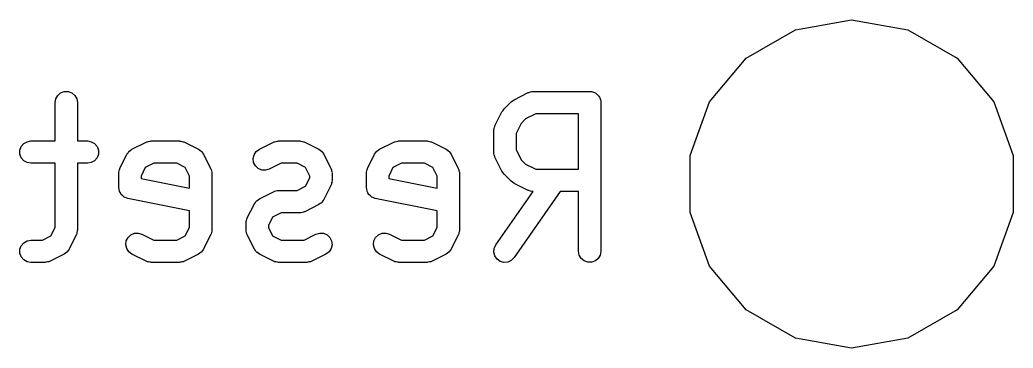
# Model space of a CAD drawing. Extents: x 57 to 266, y -122 to -64.
# Drawn here: x 238.04 to 251.41, y -87.93 to -83.52 of the extents above; entities that cross this region are included whole.
import ezdxf

# ---------------------------------------------------------------- set-up
doc = ezdxf.new("R2010")
doc.units = 0
doc.header["$MEASUREMENT"] = 0
doc.layers.add('BLACK', color=7, linetype='CONTINUOUS')

msp = doc.modelspace()

# ---------------------------------------------------------------- linework, layer by layer
at = {"layer": 'Black'}
for p, q in [((248.482, -83.6498), (249.237, -83.5166)), ((249.237, -83.5166), (249.993, -83.6498)), ((247.818, -84.0333), (248.482, -83.6498)), ((249.993, -83.6498), (250.657, -84.0333)), ((247.325, -84.6208), (247.818, -84.0333)), ((250.657, -84.0333), (251.15, -84.6208)), ((238.55, -84.5333), (238.59, -84.4999)), ((238.59, -84.4999), (238.639, -84.482)), ((238.639, -84.482), (238.691, -84.482)), ((238.691, -84.482), (238.74, -84.4999)), ((238.74, -84.4999), (238.78, -84.5333)), ((244.693, -84.5908), (244.884, -84.4956)), ((244.884, -84.4956), (244.892, -84.4931)), ((244.892, -84.4931), (244.9, -84.4888)), ((244.9, -84.4888), (244.917, -84.4858)), ((244.917, -84.4858), (244.934, -84.4807)), ((244.934, -84.4807), (244.942, -84.4813)), ((244.942, -84.4813), (244.951, -84.4798)), ((244.951, -84.4798), (245.713, -84.4798)), ((245.713, -84.4798), (245.726, -84.482)), ((245.726, -84.482), (245.739, -84.482)), ((245.739, -84.482), (245.751, -84.4865)), ((245.751, -84.4865), (245.764, -84.4888)), ((245.764, -84.4888), (245.775, -84.4954)), ((245.775, -84.4954), (245.788, -84.4999)), ((245.788, -84.4999), (245.798, -84.5083)), ((238.515, -84.6298), (238.524, -84.5785)), ((238.515, -85.1464), (238.515, -84.6298)), ((238.524, -84.5785), (238.55, -84.5333)), ((238.78, -84.5333), (238.806, -84.5785)), ((238.806, -84.5785), (238.815, -84.6298)), ((238.815, -84.6298), (238.815, -85.1464)), ((244.559, -84.7142), (244.654, -84.6189)), ((244.654, -84.6189), (244.674, -84.6051)), ((244.674, -84.6051), (244.693, -84.5908)), ((245.798, -84.5083), (245.809, -84.5149)), ((245.809, -84.5149), (245.818, -84.5249)), ((245.818, -84.5249), (245.828, -84.5333)), ((245.828, -84.5333), (245.834, -84.5447)), ((245.834, -84.5447), (245.843, -84.5548)), ((245.843, -84.5548), (245.847, -84.5671)), ((245.847, -84.5671), (245.854, -84.5785)), ((245.854, -84.5785), (245.856, -84.5914)), ((245.856, -84.5914), (245.861, -84.6037)), ((245.861, -84.6037), (245.861, -84.6168)), ((245.861, -84.6168), (245.863, -84.6298)), ((245.863, -84.6298), (245.863, -86.6298)), ((247.063, -85.3415), (247.325, -84.6208)), ((251.15, -84.6208), (251.412, -85.3415)), ((244.436, -84.9436), (244.531, -84.7532)), ((244.531, -84.7532), (244.545, -84.7339)), ((244.545, -84.7339), (244.559, -84.7142)), ((244.849, -84.8483), (244.788, -84.9091)), ((244.986, -84.7798), (244.849, -84.8483)), ((245.563, -84.7798), (244.986, -84.7798)), ((245.563, -85.5274), (245.563, -84.7798)), ((244.42, -85.0107), (244.421, -85.0022)), ((244.42, -85.2964), (244.42, -85.0107)), ((244.421, -84.9936), (244.426, -84.9767)), ((244.421, -85.0022), (244.421, -84.9936)), ((244.426, -84.9767), (244.429, -84.9594)), ((244.429, -84.9594), (244.433, -84.9519)), ((244.433, -84.9519), (244.436, -84.9436)), ((244.788, -84.9091), (244.72, -85.0461)), ((238.093, -85.1815), (238.138, -85.1555)), ((238.138, -85.1555), (238.189, -85.1464)), ((238.189, -85.1464), (238.515, -85.1464)), ((238.815, -85.1464), (238.951, -85.1464)), ((238.951, -85.1464), (239.002, -85.1555)), ((239.002, -85.1555), (239.047, -85.1815)), ((239.55, -85.2575), (239.741, -85.1623)), ((239.741, -85.1623), (239.749, -85.1598)), ((239.749, -85.1598), (239.757, -85.1555)), ((239.757, -85.1555), (239.774, -85.1524)), ((239.774, -85.1524), (239.791, -85.1474)), ((239.791, -85.1474), (239.8, -85.1479)), ((239.8, -85.1479), (239.808, -85.1464)), ((239.808, -85.1464), (240.189, -85.1464)), ((240.189, -85.1464), (240.198, -85.1479)), ((240.198, -85.1479), (240.206, -85.1474)), ((240.206, -85.1474), (240.223, -85.1524)), ((240.223, -85.1524), (240.24, -85.1555)), ((240.24, -85.1555), (240.248, -85.1598)), ((240.248, -85.1598), (240.256, -85.1623)), ((240.256, -85.1623), (240.447, -85.2575)), ((241.265, -85.2575), (241.455, -85.1623)), ((241.455, -85.1623), (241.464, -85.1598)), ((241.464, -85.1598), (241.471, -85.1555)), ((241.471, -85.1555), (241.488, -85.1524)), ((241.488, -85.1524), (241.505, -85.1474)), ((241.505, -85.1474), (241.514, -85.1479)), ((241.514, -85.1479), (241.522, -85.1464)), ((241.522, -85.1464), (241.808, -85.1464)), ((241.808, -85.1464), (241.817, -85.1479)), ((241.817, -85.1479), (241.825, -85.1474)), ((241.825, -85.1474), (241.842, -85.1524)), ((241.842, -85.1524), (241.859, -85.1555)), ((241.859, -85.1555), (241.867, -85.1598)), ((241.867, -85.1598), (241.875, -85.1623)), ((241.875, -85.1623), (242.066, -85.2575)), ((242.884, -85.2575), (243.074, -85.1623)), ((243.074, -85.1623), (243.083, -85.1598)), ((243.083, -85.1598), (243.09, -85.1555)), ((243.09, -85.1555), (243.107, -85.1524)), ((243.107, -85.1524), (243.124, -85.1474)), ((243.124, -85.1474), (243.133, -85.1479)), ((243.133, -85.1479), (243.141, -85.1464)), ((243.141, -85.1464), (243.522, -85.1464)), ((243.522, -85.1464), (243.531, -85.1479)), ((243.531, -85.1479), (243.539, -85.1474)), ((243.539, -85.1474), (243.556, -85.1524)), ((243.556, -85.1524), (243.574, -85.1555)), ((243.574, -85.1555), (243.581, -85.1598)), ((243.581, -85.1598), (243.589, -85.1623)), ((243.589, -85.1623), (243.78, -85.2575)), ((244.72, -85.0461), (244.72, -85.261)), ((238.041, -85.2704), (238.059, -85.2214)), ((238.041, -85.3225), (238.041, -85.2704)), ((238.059, -85.2214), (238.093, -85.1815)), ((239.047, -85.1815), (239.081, -85.2214)), ((239.081, -85.2214), (239.099, -85.2704)), ((239.099, -85.2704), (239.099, -85.3225)), ((239.483, -85.3246), (239.497, -85.3069)), ((239.497, -85.3069), (239.509, -85.2885)), ((239.509, -85.2885), (239.512, -85.2861)), ((239.512, -85.2861), (239.514, -85.2827)), ((239.514, -85.2827), (239.533, -85.2706)), ((239.533, -85.2706), (239.55, -85.2575)), ((240.447, -85.2575), (240.464, -85.2706)), ((240.464, -85.2706), (240.483, -85.2827)), ((240.483, -85.2827), (240.485, -85.2861)), ((240.485, -85.2861), (240.488, -85.2885)), ((240.488, -85.2885), (240.501, -85.3069)), ((240.501, -85.3069), (240.514, -85.3246)), ((241.194, -85.332), (241.223, -85.2885)), ((241.223, -85.2885), (241.265, -85.2575)), ((242.066, -85.2575), (242.083, -85.2706)), ((242.083, -85.2706), (242.102, -85.2827)), ((242.102, -85.2827), (242.104, -85.2861)), ((242.104, -85.2861), (242.107, -85.2885)), ((242.107, -85.2885), (242.12, -85.3069)), ((242.12, -85.3069), (242.133, -85.3246)), ((242.817, -85.3246), (242.83, -85.3069)), ((242.83, -85.3069), (242.842, -85.2885)), ((242.842, -85.2885), (242.845, -85.2861)), ((242.845, -85.2861), (242.848, -85.2827)), ((242.848, -85.2827), (242.866, -85.2706)), ((242.866, -85.2706), (242.884, -85.2575)), ((243.78, -85.2575), (243.798, -85.2706)), ((243.798, -85.2706), (243.816, -85.2827)), ((243.816, -85.2827), (243.818, -85.2861)), ((243.818, -85.2861), (243.822, -85.2885)), ((243.822, -85.2885), (243.834, -85.3069)), ((243.834, -85.3069), (243.847, -85.3246)), ((244.421, -85.3049), (244.42, -85.2964)), ((244.421, -85.3136), (244.421, -85.3049)), ((244.72, -85.261), (244.788, -85.3981)), ((238.059, -85.3714), (238.041, -85.3225)), ((238.093, -85.4113), (238.059, -85.3714)), ((238.138, -85.4374), (238.093, -85.4113)), ((238.189, -85.4464), (238.138, -85.4374)), ((239.002, -85.4374), (238.951, -85.4464)), ((239.047, -85.4113), (239.002, -85.4374)), ((239.081, -85.3714), (239.047, -85.4113)), ((239.099, -85.3225), (239.081, -85.3714)), ((239.388, -85.5151), (239.483, -85.3246)), ((240.514, -85.3246), (240.609, -85.5151)), ((241.182, -85.3827), (241.194, -85.332)), ((241.188, -85.4344), (241.182, -85.3827)), ((241.211, -85.481), (241.188, -85.4344)), ((242.133, -85.3246), (242.228, -85.5151)), ((242.721, -85.5151), (242.817, -85.3246)), ((243.847, -85.3246), (243.942, -85.5151)), ((244.426, -85.3304), (244.421, -85.3136)), ((244.429, -85.3477), (244.426, -85.3304)), ((244.433, -85.3552), (244.429, -85.3477)), ((244.436, -85.3635), (244.433, -85.3552)), ((244.531, -85.554), (244.436, -85.3635)), ((244.788, -85.3981), (244.849, -85.4589)), ((247.063, -86.1085), (247.063, -85.3415)), ((251.412, -85.3415), (251.412, -86.1085)), ((238.515, -85.4464), (238.189, -85.4464)), ((238.515, -86.3086), (238.515, -85.4464)), ((238.951, -85.4464), (238.815, -85.4464)), ((238.815, -85.4464), (238.815, -86.344)), ((239.372, -85.5821), (239.374, -85.5736)), ((239.373, -85.565), (239.378, -85.5481)), ((239.374, -85.5736), (239.373, -85.565)), ((239.378, -85.5481), (239.381, -85.5308)), ((239.381, -85.5308), (239.386, -85.5233)), ((239.386, -85.5233), (239.388, -85.5151)), ((239.729, -85.5035), (239.672, -85.6176)), ((239.843, -85.4464), (239.729, -85.5035)), ((240.154, -85.4464), (239.843, -85.4464)), ((240.268, -85.5035), (240.154, -85.4464)), ((240.325, -85.6176), (240.268, -85.5035)), ((240.609, -85.5151), (240.611, -85.5233)), ((240.611, -85.5233), (240.616, -85.5308)), ((240.616, -85.5308), (240.619, -85.5481)), ((240.619, -85.5481), (240.624, -85.565)), ((240.624, -85.565), (240.623, -85.5736)), ((240.623, -85.5736), (240.625, -85.5821)), ((241.249, -85.5168), (241.211, -85.481)), ((241.297, -85.5376), (241.249, -85.5168)), ((241.349, -85.5407), (241.297, -85.5376)), ((241.399, -85.5258), (241.349, -85.5407)), ((241.558, -85.4464), (241.399, -85.5258)), ((241.773, -85.4464), (241.558, -85.4464)), ((241.887, -85.5035), (241.773, -85.4464)), ((241.944, -85.6176), (241.887, -85.5035)), ((242.228, -85.5151), (242.23, -85.5233)), ((242.23, -85.5233), (242.235, -85.5308)), ((242.235, -85.5308), (242.238, -85.5481)), ((242.238, -85.5481), (242.243, -85.565)), ((242.243, -85.565), (242.242, -85.5736)), ((242.242, -85.5736), (242.244, -85.5821)), ((242.706, -85.5821), (242.707, -85.5736)), ((242.707, -85.565), (242.712, -85.5481)), ((242.707, -85.5736), (242.707, -85.565)), ((242.712, -85.5481), (242.715, -85.5308)), ((242.715, -85.5308), (242.719, -85.5233)), ((242.719, -85.5233), (242.721, -85.5151)), ((243.063, -85.5035), (243.006, -85.6176)), ((243.177, -85.4464), (243.063, -85.5035)), ((243.487, -85.4464), (243.177, -85.4464)), ((243.601, -85.5035), (243.487, -85.4464)), ((243.658, -85.6176), (243.601, -85.5035)), ((243.942, -85.5151), (243.945, -85.5233)), ((243.945, -85.5233), (243.949, -85.5308)), ((243.949, -85.5308), (243.952, -85.5481)), ((243.952, -85.5481), (243.957, -85.565)), ((243.957, -85.565), (243.957, -85.5736)), ((243.957, -85.5736), (243.958, -85.5821)), ((244.545, -85.5733), (244.531, -85.554)), ((244.559, -85.593), (244.545, -85.5733)), ((244.849, -85.4589), (244.986, -85.5274)), ((244.986, -85.5274), (245.563, -85.5274)), ((239.372, -85.7726), (239.372, -85.5821)), ((239.672, -85.6176), (239.672, -85.6496)), ((239.672, -85.6496), (240.325, -85.7801)), ((240.325, -85.7801), (240.325, -85.6176)), ((240.625, -85.5821), (240.625, -86.344)), ((241.887, -85.7561), (241.944, -85.642)), ((241.944, -85.642), (241.944, -85.6176)), ((242.243, -85.6945), (242.238, -85.7114)), ((242.244, -85.6774), (242.242, -85.6859)), ((242.242, -85.6859), (242.243, -85.6945)), ((242.244, -85.5821), (242.244, -85.6774)), ((242.706, -85.7726), (242.706, -85.5821)), ((243.006, -85.6176), (243.006, -85.6496)), ((243.006, -85.6496), (243.658, -85.7801)), ((243.658, -85.7801), (243.658, -85.6176)), ((243.958, -85.5821), (243.958, -86.344)), ((244.654, -85.6882), (244.559, -85.593)), ((244.674, -85.702), (244.654, -85.6882)), ((244.693, -85.7163), (244.674, -85.702)), ((239.377, -85.7966), (239.372, -85.7726)), ((239.38, -85.8207), (239.377, -85.7966)), ((239.381, -85.8222), (239.38, -85.8207)), ((239.381, -85.8239), (239.381, -85.8222)), ((239.394, -85.845), (239.381, -85.8239)), ((241.265, -85.9242), (241.455, -85.8289)), ((241.455, -85.8289), (241.464, -85.8265)), ((241.464, -85.8265), (241.471, -85.8221)), ((241.471, -85.8221), (241.488, -85.8191)), ((241.488, -85.8191), (241.505, -85.8141)), ((241.505, -85.8141), (241.514, -85.8146)), ((241.514, -85.8146), (241.522, -85.8131)), ((241.522, -85.8131), (241.773, -85.8131)), ((241.773, -85.8131), (241.887, -85.7561)), ((242.228, -85.7445), (242.133, -85.9349)), ((242.23, -85.7362), (242.228, -85.7445)), ((242.235, -85.7287), (242.23, -85.7362)), ((242.238, -85.7114), (242.235, -85.7287)), ((242.71, -85.7966), (242.706, -85.7726)), ((242.714, -85.8207), (242.71, -85.7966)), ((242.714, -85.8222), (242.714, -85.8207)), ((242.715, -85.8239), (242.714, -85.8222)), ((242.727, -85.845), (242.715, -85.8239)), ((244.447, -86.5437), (244.949, -85.827)), ((244.884, -85.8115), (244.693, -85.7163)), ((245.315, -85.8274), (244.693, -86.7158)), ((244.892, -85.814), (244.884, -85.8115)), ((244.9, -85.8183), (244.892, -85.814)), ((244.917, -85.8214), (244.9, -85.8183)), ((244.934, -85.8264), (244.917, -85.8214)), ((244.942, -85.8259), (244.934, -85.8264)), ((244.949, -85.827), (244.942, -85.8259)), ((245.563, -85.8274), (245.315, -85.8274)), ((245.563, -86.6298), (245.563, -85.8274)), ((239.405, -85.8664), (239.394, -85.845)), ((239.407, -85.8675), (239.405, -85.8664)), ((239.407, -85.869), (239.407, -85.8675)), ((239.426, -85.8847), (239.407, -85.869)), ((239.444, -85.9008), (239.426, -85.8847)), ((239.446, -85.9014), (239.444, -85.9008)), ((239.447, -85.9025), (239.446, -85.9014)), ((239.47, -85.9109), (239.447, -85.9025)), ((239.493, -85.9197), (239.47, -85.9109)), ((240.325, -86.0861), (239.493, -85.9197)), ((241.198, -85.9913), (241.211, -85.9736)), ((241.211, -85.9736), (241.223, -85.9552)), ((241.223, -85.9552), (241.226, -85.9527)), ((241.226, -85.9527), (241.229, -85.9494)), ((241.229, -85.9494), (241.247, -85.9373)), ((241.247, -85.9373), (241.265, -85.9242)), ((242.104, -85.9735), (242.102, -85.9768)), ((242.107, -85.971), (242.104, -85.9735)), ((242.12, -85.9526), (242.107, -85.971)), ((242.133, -85.9349), (242.12, -85.9526)), ((242.739, -85.8664), (242.727, -85.845)), ((242.74, -85.8675), (242.739, -85.8664)), ((242.741, -85.869), (242.74, -85.8675)), ((242.759, -85.8847), (242.741, -85.869)), ((242.778, -85.9008), (242.759, -85.8847)), ((242.779, -85.9014), (242.778, -85.9008)), ((242.781, -85.9025), (242.779, -85.9014)), ((242.804, -85.9109), (242.781, -85.9025)), ((242.826, -85.9197), (242.804, -85.9109)), ((243.658, -86.0861), (242.826, -85.9197)), ((240.325, -86.3086), (240.325, -86.0861)), ((241.102, -86.1817), (241.198, -85.9913)), ((241.842, -86.1071), (241.825, -86.1121)), ((241.859, -86.104), (241.842, -86.1071)), ((241.867, -86.0997), (241.859, -86.104)), ((241.875, -86.0973), (241.867, -86.0997)), ((242.066, -86.002), (241.875, -86.0973)), ((242.083, -85.9889), (242.066, -86.002)), ((242.102, -85.9768), (242.083, -85.9889)), ((243.658, -86.3086), (243.658, -86.0861)), ((247.325, -86.8292), (247.063, -86.1085)), ((251.412, -86.1085), (251.15, -86.8292)), ((241.087, -86.2488), (241.088, -86.2403)), ((241.088, -86.2317), (241.093, -86.2148)), ((241.088, -86.2403), (241.088, -86.2317)), ((241.093, -86.2148), (241.096, -86.1975)), ((241.096, -86.1975), (241.1, -86.19)), ((241.1, -86.19), (241.102, -86.1817)), ((241.444, -86.1701), (241.387, -86.2842)), ((241.558, -86.1131), (241.444, -86.1701)), ((241.808, -86.1131), (241.558, -86.1131)), ((241.817, -86.1116), (241.808, -86.1131)), ((241.825, -86.1121), (241.817, -86.1116)), ((238.458, -86.4227), (238.515, -86.3086)), ((238.814, -86.3612), (238.809, -86.378)), ((238.815, -86.344), (238.814, -86.3526)), ((238.814, -86.3526), (238.814, -86.3612)), ((240.268, -86.4227), (240.325, -86.3086)), ((240.624, -86.3612), (240.619, -86.378)), ((240.625, -86.344), (240.623, -86.3526)), ((240.623, -86.3526), (240.624, -86.3612)), ((241.087, -86.344), (241.087, -86.2488)), ((241.088, -86.3526), (241.087, -86.344)), ((241.088, -86.3612), (241.088, -86.3526)), ((241.093, -86.378), (241.088, -86.3612)), ((241.387, -86.2842), (241.387, -86.3086)), ((241.387, -86.3086), (241.444, -86.4227)), ((243.601, -86.4227), (243.658, -86.3086)), ((243.957, -86.3612), (243.952, -86.378)), ((243.958, -86.344), (243.957, -86.3526)), ((243.957, -86.3526), (243.957, -86.3612)), ((238.093, -86.5149), (238.138, -86.4888)), ((238.138, -86.4888), (238.189, -86.4798)), ((238.189, -86.4798), (238.344, -86.4798)), ((238.344, -86.4798), (238.458, -86.4227)), ((238.799, -86.4111), (238.704, -86.6016)), ((238.802, -86.4028), (238.799, -86.4111)), ((238.806, -86.3954), (238.802, -86.4028)), ((238.809, -86.378), (238.806, -86.3954)), ((239.468, -86.5435), (239.474, -86.4918)), ((239.474, -86.4918), (239.497, -86.4452)), ((239.497, -86.4452), (239.535, -86.4093)), ((239.535, -86.4093), (239.583, -86.3886)), ((239.583, -86.3886), (239.635, -86.3855)), ((239.635, -86.3855), (239.685, -86.4004)), ((239.685, -86.4004), (239.843, -86.4798)), ((239.843, -86.4798), (240.154, -86.4798)), ((240.154, -86.4798), (240.268, -86.4227)), ((240.609, -86.4111), (240.514, -86.6016)), ((240.611, -86.4028), (240.609, -86.4111)), ((240.616, -86.3954), (240.611, -86.4028)), ((240.619, -86.378), (240.616, -86.3954)), ((241.096, -86.3954), (241.093, -86.378)), ((241.1, -86.4028), (241.096, -86.3954)), ((241.102, -86.4111), (241.1, -86.4028)), ((241.198, -86.6016), (241.102, -86.4111)), ((241.444, -86.4227), (241.558, -86.4798)), ((241.558, -86.4798), (241.868, -86.4798)), ((241.868, -86.4798), (242.027, -86.4004)), ((242.027, -86.4004), (242.077, -86.3855)), ((242.077, -86.3855), (242.129, -86.3886)), ((242.129, -86.3886), (242.176, -86.4093)), ((242.176, -86.4093), (242.214, -86.4452)), ((242.214, -86.4452), (242.238, -86.4918)), ((242.238, -86.4918), (242.243, -86.5435)), ((242.801, -86.5435), (242.807, -86.4918)), ((242.807, -86.4918), (242.83, -86.4452)), ((242.83, -86.4452), (242.868, -86.4093)), ((242.868, -86.4093), (242.916, -86.3886)), ((242.916, -86.3886), (242.968, -86.3855)), ((242.968, -86.3855), (243.018, -86.4004)), ((243.018, -86.4004), (243.177, -86.4798)), ((243.177, -86.4798), (243.487, -86.4798)), ((243.487, -86.4798), (243.601, -86.4227)), ((243.942, -86.4111), (243.847, -86.6016)), ((243.945, -86.4028), (243.942, -86.4111)), ((243.949, -86.3954), (243.945, -86.4028)), ((243.952, -86.378), (243.949, -86.3954)), ((238.041, -86.6037), (238.059, -86.5548)), ((238.041, -86.6558), (238.041, -86.6037)), ((238.059, -86.5548), (238.093, -86.5149)), ((238.673, -86.6434), (238.655, -86.6556)), ((238.676, -86.6401), (238.673, -86.6434)), ((238.679, -86.6377), (238.676, -86.6401)), ((238.691, -86.6193), (238.679, -86.6377)), ((238.704, -86.6016), (238.691, -86.6193)), ((239.48, -86.5942), (239.468, -86.5435)), ((239.509, -86.6377), (239.48, -86.5942)), ((239.55, -86.6687), (239.509, -86.6377)), ((240.483, -86.6434), (240.464, -86.6556)), ((240.485, -86.6401), (240.483, -86.6434)), ((240.488, -86.6377), (240.485, -86.6401)), ((240.501, -86.6193), (240.488, -86.6377)), ((240.514, -86.6016), (240.501, -86.6193)), ((241.211, -86.6193), (241.198, -86.6016)), ((241.223, -86.6377), (241.211, -86.6193)), ((241.226, -86.6401), (241.223, -86.6377)), ((241.229, -86.6434), (241.226, -86.6401)), ((241.247, -86.6556), (241.229, -86.6434)), ((242.203, -86.6377), (242.161, -86.6687)), ((242.231, -86.5942), (242.203, -86.6377)), ((242.243, -86.5435), (242.231, -86.5942)), ((242.813, -86.5942), (242.801, -86.5435)), ((242.842, -86.6377), (242.813, -86.5942)), ((242.884, -86.6687), (242.842, -86.6377)), ((243.816, -86.6434), (243.798, -86.6556)), ((243.818, -86.6401), (243.816, -86.6434)), ((243.822, -86.6377), (243.818, -86.6401)), ((243.834, -86.6193), (243.822, -86.6377)), ((243.847, -86.6016), (243.834, -86.6193)), ((244.421, -86.6429), (244.425, -86.591)), ((244.434, -86.6932), (244.421, -86.6429)), ((244.425, -86.591), (244.447, -86.5437)), ((245.572, -86.6811), (245.563, -86.6298)), ((245.863, -86.6298), (245.854, -86.6811)), ((238.059, -86.7048), (238.041, -86.6558)), ((238.093, -86.7447), (238.059, -86.7048)), ((238.138, -86.7707), (238.093, -86.7447)), ((238.189, -86.7798), (238.138, -86.7707)), ((238.413, -86.7738), (238.397, -86.7788)), ((238.431, -86.7707), (238.413, -86.7738)), ((238.438, -86.7664), (238.431, -86.7707)), ((238.447, -86.7639), (238.438, -86.7664)), ((238.637, -86.6687), (238.447, -86.7639)), ((238.655, -86.6556), (238.637, -86.6687)), ((239.741, -86.7639), (239.55, -86.6687)), ((239.749, -86.7664), (239.741, -86.7639)), ((239.757, -86.7707), (239.749, -86.7664)), ((239.774, -86.7738), (239.757, -86.7707)), ((239.791, -86.7788), (239.774, -86.7738)), ((240.223, -86.7738), (240.206, -86.7788)), ((240.24, -86.7707), (240.223, -86.7738)), ((240.248, -86.7664), (240.24, -86.7707)), ((240.256, -86.7639), (240.248, -86.7664)), ((240.447, -86.6687), (240.256, -86.7639)), ((240.464, -86.6556), (240.447, -86.6687)), ((241.265, -86.6687), (241.247, -86.6556)), ((241.455, -86.7639), (241.265, -86.6687)), ((241.464, -86.7664), (241.455, -86.7639)), ((241.471, -86.7707), (241.464, -86.7664)), ((241.488, -86.7738), (241.471, -86.7707)), ((241.505, -86.7788), (241.488, -86.7738)), ((241.937, -86.7738), (241.92, -86.7788)), ((241.955, -86.7707), (241.937, -86.7738)), ((241.962, -86.7664), (241.955, -86.7707)), ((241.97, -86.7639), (241.962, -86.7664)), ((242.161, -86.6687), (241.97, -86.7639)), ((243.074, -86.7639), (242.884, -86.6687)), ((243.083, -86.7664), (243.074, -86.7639)), ((243.09, -86.7707), (243.083, -86.7664)), ((243.107, -86.7738), (243.09, -86.7707)), ((243.124, -86.7788), (243.107, -86.7738)), ((243.556, -86.7738), (243.539, -86.7788)), ((243.574, -86.7707), (243.556, -86.7738)), ((243.581, -86.7664), (243.574, -86.7707)), ((243.589, -86.7639), (243.581, -86.7664)), ((243.78, -86.6687), (243.589, -86.7639)), ((243.798, -86.6556), (243.78, -86.6687)), ((244.464, -86.7358), (244.434, -86.6932)), ((244.507, -86.7657), (244.464, -86.7358)), ((244.557, -86.7792), (244.507, -86.7657)), ((244.609, -86.7746), (244.557, -86.7792)), ((244.656, -86.7526), (244.609, -86.7746)), ((244.693, -86.7158), (244.656, -86.7526)), ((245.598, -86.7262), (245.572, -86.6811)), ((245.638, -86.7597), (245.598, -86.7262)), ((245.687, -86.7775), (245.638, -86.7597)), ((245.739, -86.7775), (245.687, -86.7775)), ((245.788, -86.7597), (245.739, -86.7775)), ((245.828, -86.7262), (245.788, -86.7597)), ((245.854, -86.6811), (245.828, -86.7262)), ((238.379, -86.7798), (238.189, -86.7798)), ((238.388, -86.7783), (238.379, -86.7798)), ((238.397, -86.7788), (238.388, -86.7783)), ((239.8, -86.7783), (239.791, -86.7788)), ((239.808, -86.7798), (239.8, -86.7783)), ((240.189, -86.7798), (239.808, -86.7798)), ((240.198, -86.7783), (240.189, -86.7798)), ((240.206, -86.7788), (240.198, -86.7783)), ((241.514, -86.7783), (241.505, -86.7788)), ((241.522, -86.7798), (241.514, -86.7783)), ((241.903, -86.7798), (241.522, -86.7798)), ((241.912, -86.7783), (241.903, -86.7798)), ((241.92, -86.7788), (241.912, -86.7783)), ((243.133, -86.7783), (243.124, -86.7788)), ((243.141, -86.7798), (243.133, -86.7783)), ((243.522, -86.7798), (243.141, -86.7798)), ((243.531, -86.7783), (243.522, -86.7798)), ((243.539, -86.7788), (243.531, -86.7783)), ((247.818, -87.4167), (247.325, -86.8292)), ((251.15, -86.8292), (250.657, -87.4167)), ((248.482, -87.8002), (247.818, -87.4167)), ((250.657, -87.4167), (249.993, -87.8002)), ((249.237, -87.9334), (248.482, -87.8002)), ((249.993, -87.8002), (249.237, -87.9334))]:
    msp.add_line(p, q, dxfattribs=at)

doc.saveas('drawing.dxf')
